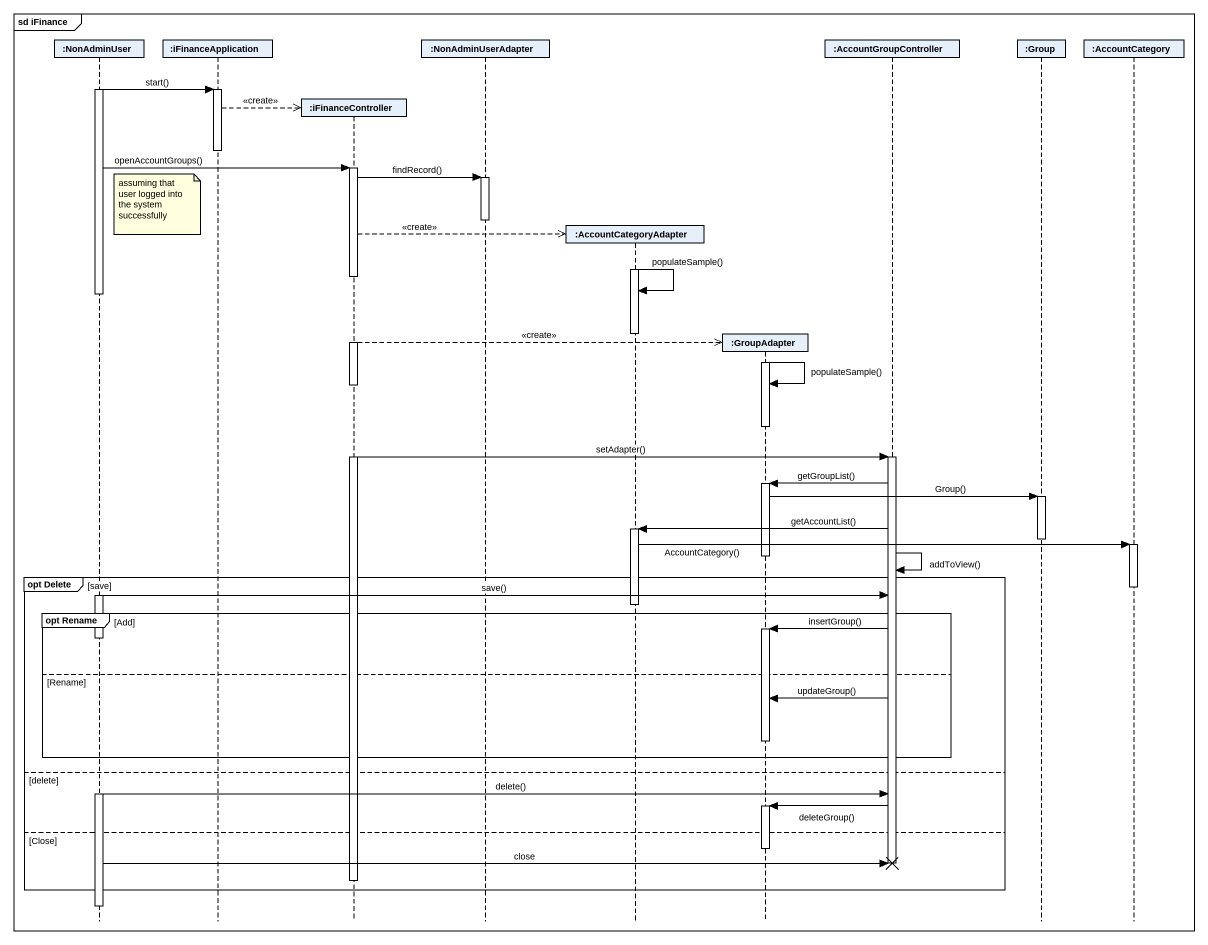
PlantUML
@startuml
mainframe sd iFinance
hide footbox
participant ":NonAdminUser" as NonAdminUser
participant ":iFinanceApplication" as iFinanceApplication
participant ":iFinanceController" as iFinanceController
participant ":NonAdminUserAdapter" as NonAdminUserAdapter
participant ":AccountCategoryAdapter" as AccountCategoryAdapter
participant ":GroupAdapter" as GroupAdapter
participant ":AccountGroupController" as AccountGroupController
participant ":Group" as Group_
participant ":AccountCategory" as AccountCategory

activate NonAdminUser
NonAdminUser -> iFinanceApplication : start()
activate iFinanceApplication
iFinanceApplication -->> iFinanceController ** : <<create>>
deactivate iFinanceApplication
NonAdminUser -> iFinanceController : openAccountGroups()
activate iFinanceController
iFinanceController -> NonAdminUserAdapter : findRecord()
activate NonAdminUserAdapter
note right of NonAdminUser : assuming that user logged into the system successfully
deactivate NonAdminUserAdapter
iFinanceController -->> AccountCategoryAdapter ** : <<create>>
activate AccountCategoryAdapter
deactivate iFinanceController
AccountCategoryAdapter -> AccountCategoryAdapter : populateSample()
deactivate NonAdminUser
deactivate AccountCategoryAdapter
activate iFinanceController
iFinanceController -->> GroupAdapter ** : <<create>>
activate GroupAdapter
GroupAdapter -> GroupAdapter : populateSample()
deactivate GroupAdapter
iFinanceController -> AccountGroupController : setAdapter()
activate AccountGroupController
AccountGroupController -> GroupAdapter : getGroupList()
activate GroupAdapter
GroupAdapter -> Group_ : Group()
activate Group_
AccountGroupController -> AccountCategoryAdapter : getAccountList()
activate AccountCategoryAdapter
deactivate Group_
AccountCategoryAdapter -> AccountCategory : AccountCategory()
activate AccountCategory
deactivate GroupAdapter
AccountGroupController -> AccountGroupController : addToView()
group opt Delete [save]
  deactivate AccountCategory
  activate NonAdminUser
  NonAdminUser -> AccountGroupController : save()
  deactivate AccountCategoryAdapter
  group opt Rename [Add]
    AccountGroupController -> GroupAdapter : insertGroup()
    activate GroupAdapter
    deactivate NonAdminUser
  else Rename
    AccountGroupController -> GroupAdapter : updateGroup()
    deactivate GroupAdapter
  end
else delete
  activate NonAdminUser
  NonAdminUser -> AccountGroupController : delete()
  AccountGroupController -> GroupAdapter : deleteGroup()
  activate GroupAdapter
else Close
  deactivate GroupAdapter
  NonAdminUser -> AccountGroupController !! : close
  deactivate AccountGroupController
  deactivate iFinanceController
end
deactivate NonAdminUser
@enduml
